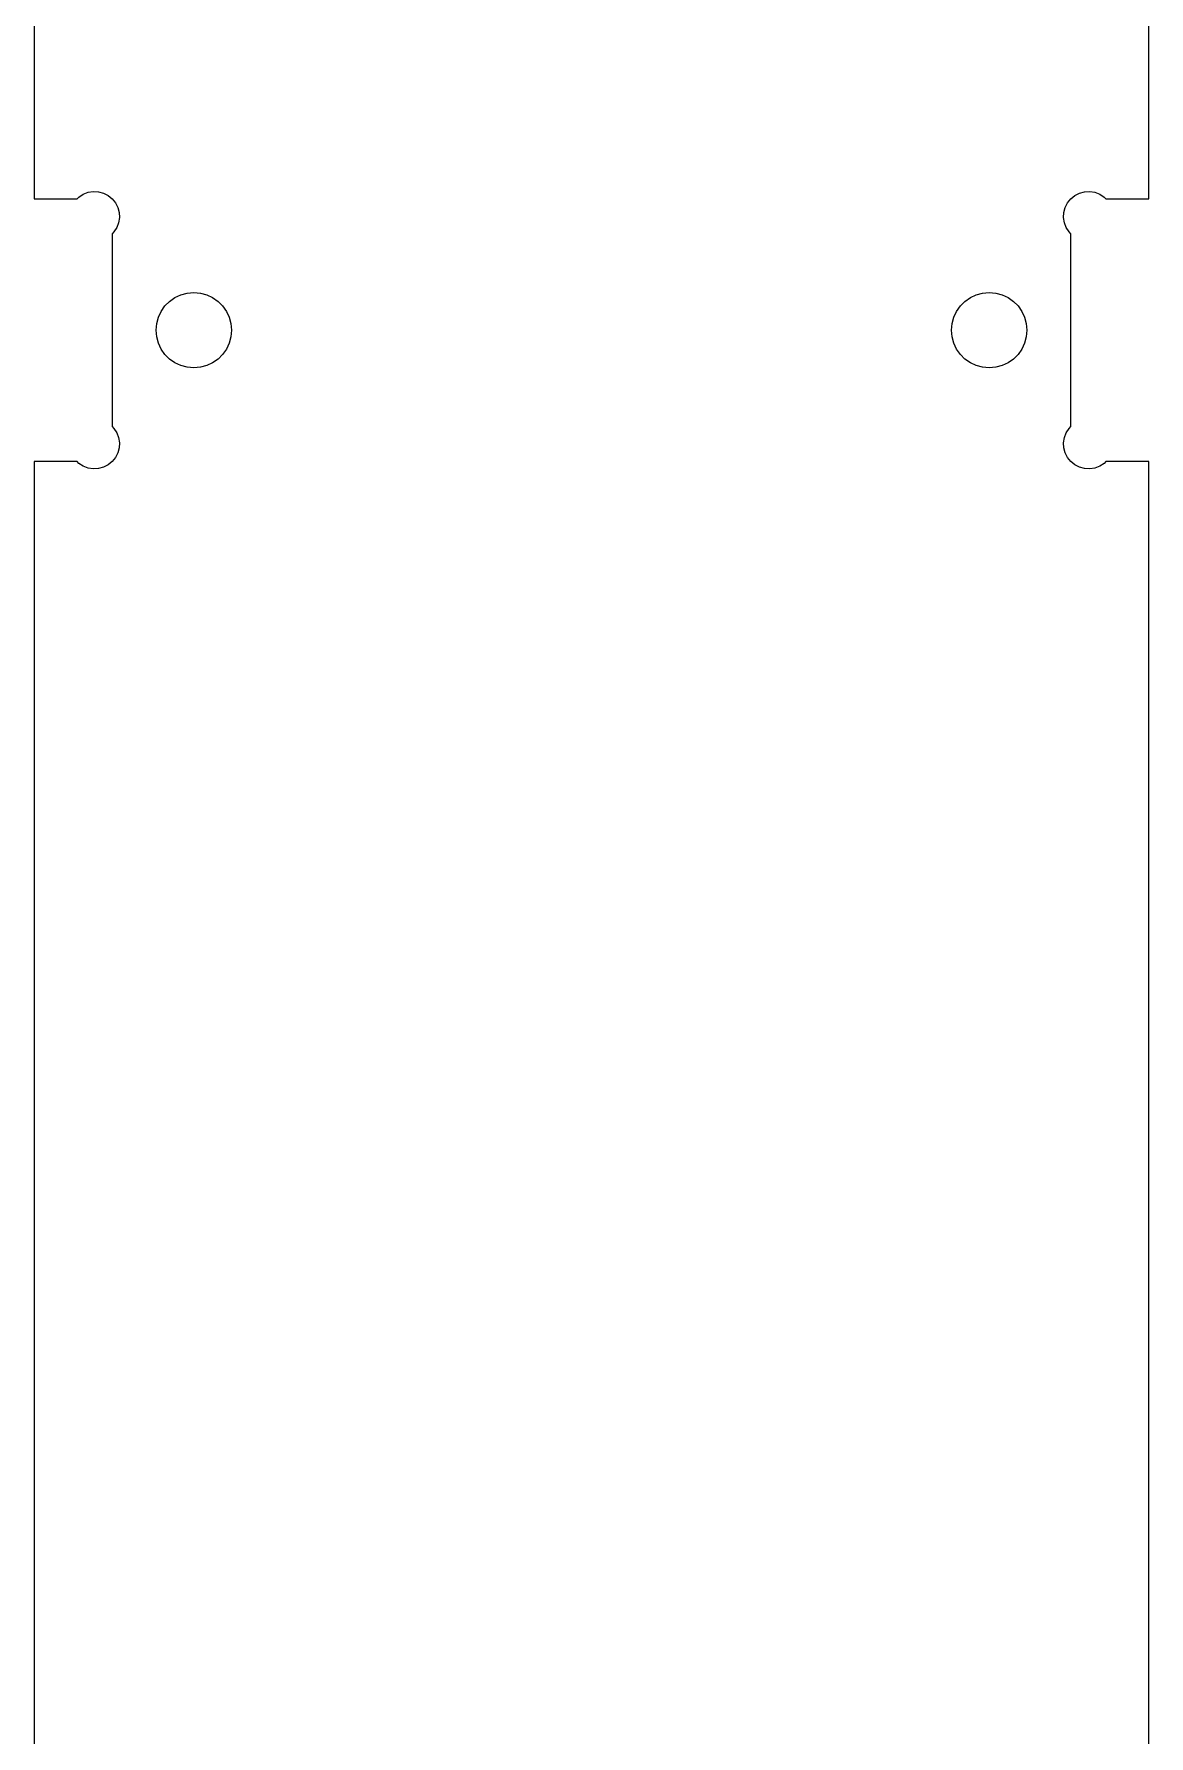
# Model space of a CAD drawing. Header units: metres. Extents: x -91 to 100, y 0 to 828.
# Drawn here: x 22 to 100.5, y 234.1 to 353.9 of the extents above; entities that cross this region are included whole.
import ezdxf

# ---------------------------------------------------------------- set-up
doc = ezdxf.new("R2010")
doc.units = ezdxf.units.M

msp = doc.modelspace()

# ---------------------------------------------------------------- linework, layer by layer
for p, q in [((22, 485.84), (22, 342.31)), ((100.5, 342.31), (100.5, 485.84)), ((25.1613, 342.433), (25.4681, 342.632)), ((25.4681, 342.632), (25.8096, 342.763)), ((25.8096, 342.763), (26.171, 342.82)), ((26.171, 342.82), (26.5363, 342.801)), ((26.5363, 342.801), (26.8897, 342.706)), ((26.8897, 342.706), (27.2157, 342.54)), ((95.2843, 342.54), (95.6103, 342.706)), ((95.6103, 342.706), (95.9637, 342.801)), ((95.9637, 342.801), (96.329, 342.82)), ((96.329, 342.82), (96.6904, 342.763)), ((96.6904, 342.763), (97.0319, 342.632)), ((97.0319, 342.632), (97.3387, 342.433)), ((22, 342.31), (25.0387, 342.31)), ((25.0387, 342.31), (25.1613, 342.433)), ((27.2157, 342.54), (27.5, 342.31)), ((27.5, 342.31), (27.7302, 342.026)), ((27.7302, 342.026), (27.8963, 341.7)), ((27.8963, 341.7), (27.991, 341.346)), ((94.509, 341.346), (94.6037, 341.7)), ((94.6037, 341.7), (94.7698, 342.026)), ((94.7698, 342.026), (95, 342.31)), ((95, 342.31), (95.2843, 342.54)), ((97.3387, 342.433), (97.4613, 342.31)), ((97.4613, 342.31), (100.5, 342.31)), ((27.8218, 340.278), (27.6226, 339.971)), ((27.9529, 340.62), (27.8218, 340.278)), ((28.0102, 340.981), (27.9529, 340.62)), ((27.991, 341.346), (28.0102, 340.981)), ((94.4898, 340.981), (94.509, 341.346)), ((94.5471, 340.62), (94.4898, 340.981)), ((94.6782, 340.278), (94.5471, 340.62)), ((94.8774, 339.971), (94.6782, 340.278)), ((27.6226, 339.971), (27.5, 339.849)), ((27.5, 339.849), (27.5, 326.271)), ((95, 339.849), (94.8774, 339.971)), ((95, 326.271), (95, 339.849)), ((31.925, 335.355), (32.3437, 335.55)), ((32.3437, 335.55), (32.7898, 335.67)), ((32.7898, 335.67), (33.25, 335.71)), ((33.25, 335.71), (33.7102, 335.67)), ((33.7102, 335.67), (34.1563, 335.55)), ((34.1563, 335.55), (34.575, 335.355)), ((87.925, 335.355), (88.3437, 335.55)), ((88.3437, 335.55), (88.7898, 335.67)), ((88.7898, 335.67), (89.25, 335.71)), ((89.25, 335.71), (89.7102, 335.67)), ((89.7102, 335.67), (90.1563, 335.55)), ((90.1563, 335.55), (90.575, 335.355)), ((30.7598, 333.966), (30.955, 334.385)), ((30.955, 334.385), (31.22, 334.763)), ((31.22, 334.763), (31.5466, 335.09)), ((31.5466, 335.09), (31.925, 335.355)), ((34.575, 335.355), (34.9534, 335.09)), ((34.9534, 335.09), (35.28, 334.763)), ((35.28, 334.763), (35.545, 334.385)), ((35.545, 334.385), (35.7402, 333.966)), ((86.7598, 333.966), (86.955, 334.385)), ((86.955, 334.385), (87.22, 334.763)), ((87.22, 334.763), (87.5466, 335.09)), ((87.5466, 335.09), (87.925, 335.355)), ((90.575, 335.355), (90.9534, 335.09)), ((90.9534, 335.09), (91.28, 334.763)), ((91.28, 334.763), (91.545, 334.385)), ((91.545, 334.385), (91.7402, 333.966)), ((30.6, 333.06), (30.6403, 333.52)), ((30.6403, 332.6), (30.6, 333.06)), ((30.6403, 333.52), (30.7598, 333.966)), ((35.7402, 333.966), (35.8597, 333.52)), ((35.8597, 333.52), (35.9, 333.06)), ((35.9, 333.06), (35.8597, 332.6)), ((86.6, 333.06), (86.6403, 333.52)), ((86.6403, 332.6), (86.6, 333.06)), ((86.6403, 333.52), (86.7598, 333.966)), ((91.7402, 333.966), (91.8597, 333.52)), ((91.8597, 333.52), (91.9, 333.06)), ((91.9, 333.06), (91.8597, 332.6)), ((30.7598, 332.154), (30.6403, 332.6)), ((30.955, 331.735), (30.7598, 332.154)), ((35.7402, 332.154), (35.545, 331.735)), ((35.8597, 332.6), (35.7402, 332.154)), ((86.7598, 332.154), (86.6403, 332.6)), ((86.955, 331.735), (86.7598, 332.154)), ((91.7402, 332.154), (91.545, 331.735)), ((91.8597, 332.6), (91.7402, 332.154)), ((31.22, 331.357), (30.955, 331.735)), ((31.5466, 331.03), (31.22, 331.357)), ((31.925, 330.765), (31.5466, 331.03)), ((32.3437, 330.57), (31.925, 330.765)), ((34.575, 330.765), (34.1563, 330.57)), ((34.9534, 331.03), (34.575, 330.765)), ((35.28, 331.357), (34.9534, 331.03)), ((35.545, 331.735), (35.28, 331.357)), ((87.22, 331.357), (86.955, 331.735)), ((87.5466, 331.03), (87.22, 331.357)), ((87.925, 330.765), (87.5466, 331.03)), ((88.3437, 330.57), (87.925, 330.765)), ((90.575, 330.765), (90.1563, 330.57)), ((90.9534, 331.03), (90.575, 330.765)), ((91.28, 331.357), (90.9534, 331.03)), ((91.545, 331.735), (91.28, 331.357)), ((32.7898, 330.45), (32.3437, 330.57)), ((33.25, 330.41), (32.7898, 330.45)), ((33.7102, 330.45), (33.25, 330.41)), ((34.1563, 330.57), (33.7102, 330.45)), ((88.7898, 330.45), (88.3437, 330.57)), ((89.25, 330.41), (88.7898, 330.45)), ((89.7102, 330.45), (89.25, 330.41)), ((90.1563, 330.57), (89.7102, 330.45)), ((27.5, 326.271), (27.6226, 326.149)), ((27.6226, 326.149), (27.8218, 325.842)), ((27.8218, 325.842), (27.9529, 325.5)), ((94.5471, 325.5), (94.6782, 325.842)), ((94.6782, 325.842), (94.8774, 326.149)), ((94.8774, 326.149), (95, 326.271)), ((27.991, 324.774), (27.8963, 324.42)), ((27.9529, 325.5), (28.0102, 325.139)), ((28.0102, 325.139), (27.991, 324.774)), ((94.4898, 325.139), (94.5471, 325.5)), ((94.509, 324.774), (94.4898, 325.139)), ((94.6037, 324.42), (94.509, 324.774)), ((25.0387, 323.81), (22, 323.81)), ((22, 323.81), (22, 180.28)), ((25.1613, 323.687), (25.0387, 323.81)), ((25.4681, 323.488), (25.1613, 323.687)), ((25.8096, 323.357), (25.4681, 323.488)), ((26.8897, 323.414), (26.5363, 323.319)), ((27.2157, 323.58), (26.8897, 323.414)), ((27.5, 323.81), (27.2157, 323.58)), ((27.7302, 324.094), (27.5, 323.81)), ((27.8963, 324.42), (27.7302, 324.094)), ((94.7698, 324.094), (94.6037, 324.42)), ((95, 323.81), (94.7698, 324.094)), ((95.2843, 323.58), (95, 323.81)), ((95.6103, 323.414), (95.2843, 323.58)), ((95.9637, 323.319), (95.6103, 323.414)), ((97.0319, 323.488), (96.6904, 323.357)), ((97.3387, 323.687), (97.0319, 323.488)), ((97.4613, 323.81), (97.3387, 323.687)), ((100.5, 323.81), (97.4613, 323.81)), ((100.5, 180.28), (100.5, 323.81)), ((26.171, 323.3), (25.8096, 323.357)), ((26.5363, 323.319), (26.171, 323.3)), ((96.329, 323.3), (95.9637, 323.319)), ((96.6904, 323.357), (96.329, 323.3))]:
    msp.add_line(p, q)

doc.saveas('drawing.dxf')
